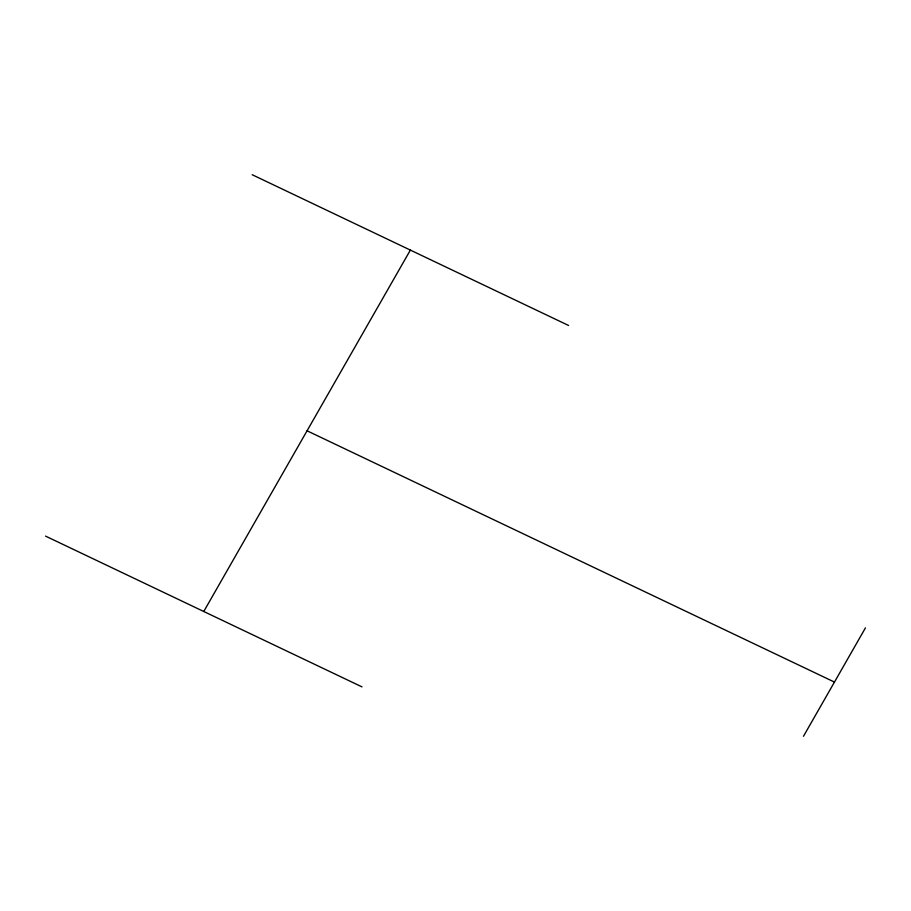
<?xml version="1.0" encoding="UTF-8"?>
<svg xmlns="http://www.w3.org/2000/svg" width="911" height="911" viewBox="0 0 911 911"><rect width="100%" height="100%" fill="white"/><g stroke="black" fill="none" stroke-linecap="round" stroke-linejoin="round"><path stroke-width="1.37" d="M203.768 611.497L410.371 250.092M803.468 736.293L865.45 627.873M252.153 174.707L568.589 325.478M307.075 430.801L834.453 682.077M45.55 536.112L361.986 686.883"/></g></svg>
